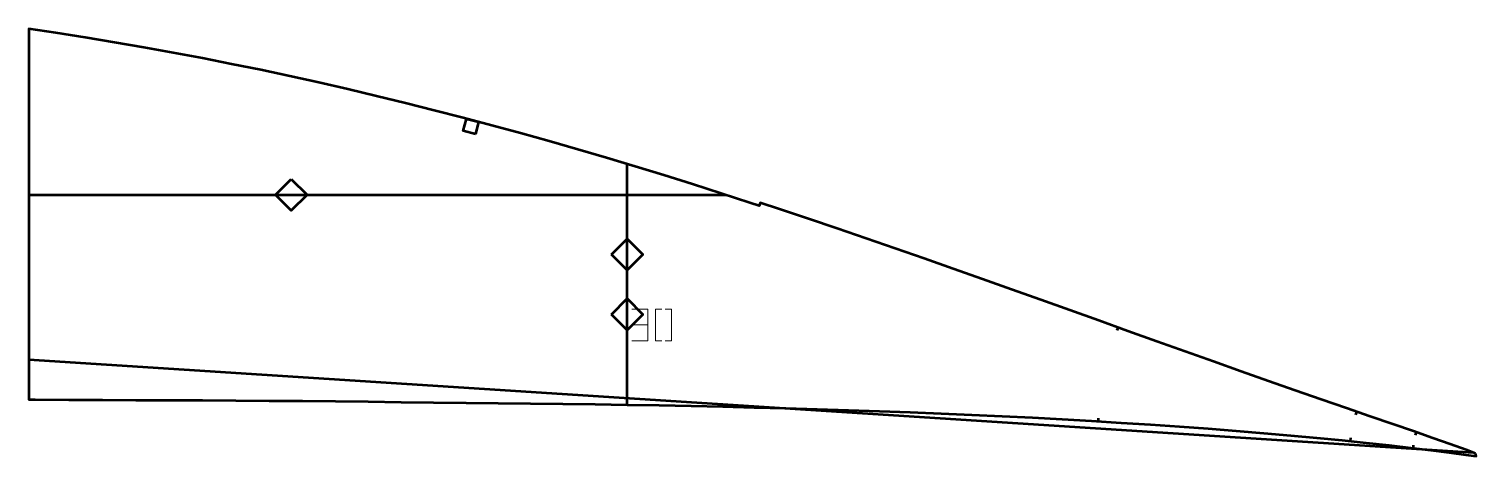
# Model space of a CAD drawing. Header units: metres. Extents: x 472 to 929, y 117 to 252.
import ezdxf

# ---------------------------------------------------------------- set-up
doc = ezdxf.new("R2010")
doc.units = ezdxf.units.M
doc.layers.add('Layer', color=1, linetype='Continuous', lineweight=50)
doc.layers.add('NumLabel', color=1, linetype='Continuous', lineweight=15)

msp = doc.modelspace()

# ---------------------------------------------------------------- linework, layer by layer
at = {"layer": 'Layer', "color": 7}
for p, q in [((660.93, 133.58), (660.93, 209.72)), ((471.75, 200), (692.07, 200)), ((548.72, 200), (560.72, 200)), ((660.93, 175.12), (660.93, 187.12)), ((660.93, 156.18), (660.93, 168.18)), ((471.75, 147.89), (928.55, 118.47))]:
    msp.add_line(p, q, dxfattribs=at)
at = {"layer": 'Layer'}
for p, q in [((816.16, 158.05), (815.83, 157.1)), ((809.92, 129.37), (809.84, 128.37)), ((891.58, 131.36), (891.26, 130.42)), ((910.5, 124.88), (910.18, 123.94)), ((889.69, 123.11), (889.6, 122.11)), ((909.55, 120.85), (909.48, 119.85))]:
    msp.add_line(p, q, dxfattribs=at)
for points in [[(929.26, 118.21), (926.22, 119.31), (921.23, 121.1), (915.71, 123.06), (909.66, 125.18), (903.06, 127.44), (895.93, 129.87), (888.37, 132.47), (880.45, 135.21), (872.23, 138.08), (863.78, 141.05), (855.15, 144.11), (846.36, 147.23), (837.44, 150.42), (828.41, 153.65), (819.3, 156.92), (810.14, 160.21), (800.94, 163.5), (791.72, 166.8), (782.5, 170.09), (773.28, 173.37), (764.07, 176.62), (754.87, 179.85), (745.68, 183.05), (736.51, 186.22), (727.36, 189.35), (718.23, 192.44), (709.11, 195.48), (703.04, 197.48), (702.73, 196.53), (699.71, 197.52), (690.64, 200.46), (681.57, 203.35), (672.52, 206.18), (663.47, 208.96), (654.42, 211.67), (645.36, 214.33), (636.3, 216.93), (627.23, 219.47), (618.15, 221.95), (609.06, 224.37), (599.95, 226.72), (590.84, 229.02), (581.7, 231.25), (572.56, 233.41), (563.39, 235.51), (554.22, 237.54), (545.03, 239.5), (535.82, 241.39), (526.6, 243.21), (517.36, 244.96), (508.11, 246.63), (498.84, 248.24), (489.56, 249.77), (480.27, 251.23), (471.75, 252.49), (471.75, 135.27), (473.75, 135.25), (484.38, 135.19), (494.99, 135.13), (505.58, 135.09), (516.14, 135.06), (526.68, 135.01), (537.21, 134.95), (547.73, 134.87), (558.22, 134.79), (568.68, 134.7), (579.06, 134.59), (589.41, 134.45), (599.72, 134.3), (609.97, 134.17), (620.19, 134.08), (630.41, 133.99), (640.59, 133.88), (650.77, 133.74), (660.95, 133.58), (671.1, 133.42), (681.17, 133.24), (691.16, 133.03), (701.13, 132.77), (711.11, 132.49), (721.07, 132.21), (730.96, 131.92), (740.75, 131.6), (750.47, 131.24), (760.19, 130.83), (769.9, 130.4), (779.55, 129.97), (789.08, 129.53), (798.48, 129.05), (807.82, 128.5), (817.14, 127.91), (826.45, 127.29), (835.65, 126.67), (844.69, 126.03), (853.57, 125.36), (862.29, 124.64), (870.81, 123.91), (879.09, 123.16), (887.06, 122.38), (894.68, 121.57), (901.95, 120.75), (908.79, 119.94), (915.14, 119.17), (920.93, 118.45), (926.18, 117.77), (929.39, 117.35), (929.26, 118.21)], [(612.92, 219.2), (609.05, 220.23), (610.08, 224.09), (613.95, 223.06), (612.92, 219.2)], [(554.72, 205), (559.72, 200), (554.72, 195), (549.72, 200), (554.72, 205)], [(655.93, 181.12), (660.93, 186.12), (665.93, 181.12), (660.93, 176.12), (655.93, 181.12)], [(655.93, 162.18), (660.93, 167.18), (665.93, 162.18), (660.93, 157.18), (655.93, 162.18)]]:
    msp.add_lwpolyline(points, close=True, dxfattribs=at)
at = {"layer": 'NumLabel', "color": 1}
for points in [[(662.42, 163.83), (667.42, 163.83), (667.42, 158.83), (662.42, 158.83), (667.42, 158.83), (667.42, 153.83), (662.42, 153.83)], [(671.92, 163.83), (669.92, 163.83), (669.92, 153.83), (671.92, 153.83)], [(672.92, 153.83), (674.92, 153.83), (674.92, 163.83), (672.92, 163.83)]]:
    msp.add_lwpolyline(points, dxfattribs=at)

doc.saveas('drawing.dxf')
